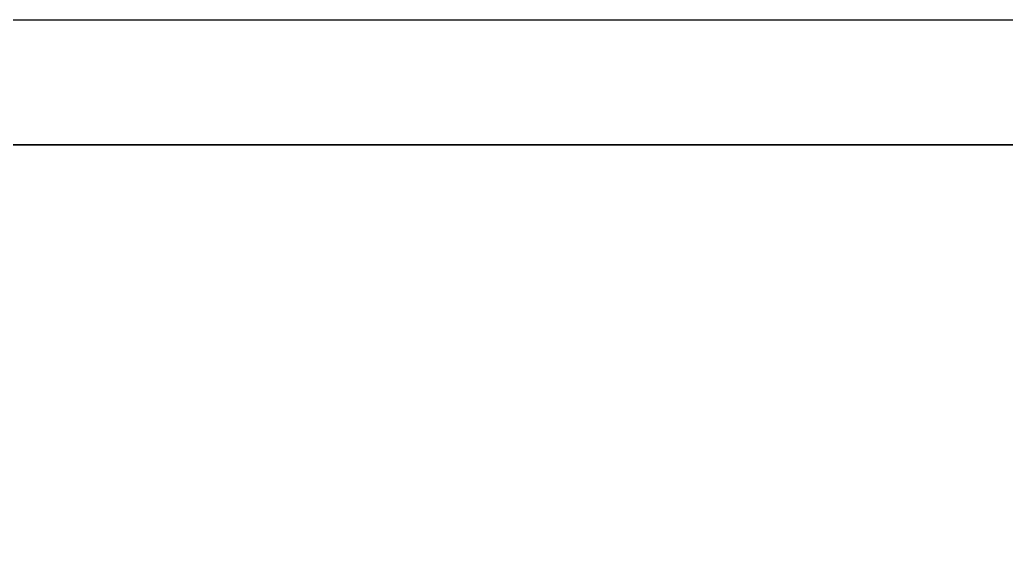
# Paper-space layout 'A2 (portrait)' of a CAD drawing. Extents: x 0 to 396, y 0 to 564.
# Drawn here: x 298.08 to 331.22, y 70.25 to 88.2 of the extents above; entities that cross this region are included whole.
import ezdxf
from ezdxf.enums import TextEntityAlignment as Align

# ---------------------------------------------------------------- set-up
doc = ezdxf.new("R2010")
doc.units = 0
doc.layers.get('0').update_dxf_attribs({"linetype": 'CONTINUOUS'})
doc.layers.get('Defpoints').update_dxf_attribs({"linetype": 'CONTINUOUS'})
doc.layers.add('JPP_Mask', color=7, linetype='CONTINUOUS')
doc.styles.add('JPP', font='arial.ttf')

# ---------------------------------------------------------------- blocks, each defined once
blk = doc.blocks.new('A2mask (portrait)')
at = {"color": 154, "true_color": 0x004a91}
blk.add_line((392, 84), (273, 84), dxfattribs=at)
at = {"layer": 'Defpoints'}
blk.add_lwpolyline([(269.5, 0), (269.5, 84), (395.5, 84)], dxfattribs=at)
at = {"color": 7, "style": 'JPP'}
for tag, p in [('Client', (348.6, 80.5)), ('Project1', (348.6, 63)), ('Project2', (348.6, 57.75)), ('Project3', (348.6, 52.5)), ('Title1', (348.6, 40.25)), ('Title2', (348.6, 35)), ('Title3', (348.6, 29.75)), ('Status', (273, 5.25))]:
    blk.add_attdef(tag, text='', height=2.5, dxfattribs=at).set_placement(p, align=Align.MIDDLE_LEFT)
at = {"color": 2, "style": 'JPP'}
for tag, p in [('Scale', (292.25, 17.5)), ('Checked', (355.25, 17.5)), ('Drawn', (323.75, 17.5)), ('Date', (386.75, 17.5))]:
    blk.add_attdef(tag, text='', height=1.4, dxfattribs=at).set_placement(p, align=Align.MIDDLE_CENTER)
at = {"color": 6, "style": 'JPP'}
for tag, p in [('Ref', (336, 5.25)), ('DrgNo.', (365.4, 5.25))]:
    blk.add_attdef(tag, text='', height=2.8, dxfattribs=at).set_placement(p, align=Align.MIDDLE_LEFT)
blk.add_attdef('Rev', text='', height=2.8, dxfattribs=at).set_placement((389.392, 5.25), align=Align.MIDDLE_CENTER)
blk = doc.blocks.new('A0A1revisionblock')
at = {"layer": 'Defpoints'}
for p, q in [((0, 6), (180, 6)), ((0, 0), (180, 0))]:
    blk.add_line(p, q, dxfattribs=at)
at = {"color": 2, "style": 'JPP', "flags": 8}
for tag, p in [('RevLetter', (7.525, 2)), ('RevNote_001', (12.739, 1.999)), ('RevBy', (127.525, 2)), ('RevChecked', (148.025, 2)), ('RevDate', (164.025, 2))]:
    blk.add_attdef(tag, p, '', height=2, dxfattribs=at)

psp = doc.layouts.new('A2 (portrait)')

# ---------------------------------------------------------------- block references
at = {"xscale": 0.7, "yscale": 0.7, "zscale": 0.7}
psp.add_blockref('A0A1revisionblock', (269.5, 84), dxfattribs=at)
at = {"layer": 'JPP_Mask'}
psp.add_blockref('A2mask (portrait)', (0, 0), dxfattribs=at)

doc.saveas('drawing.dxf')
